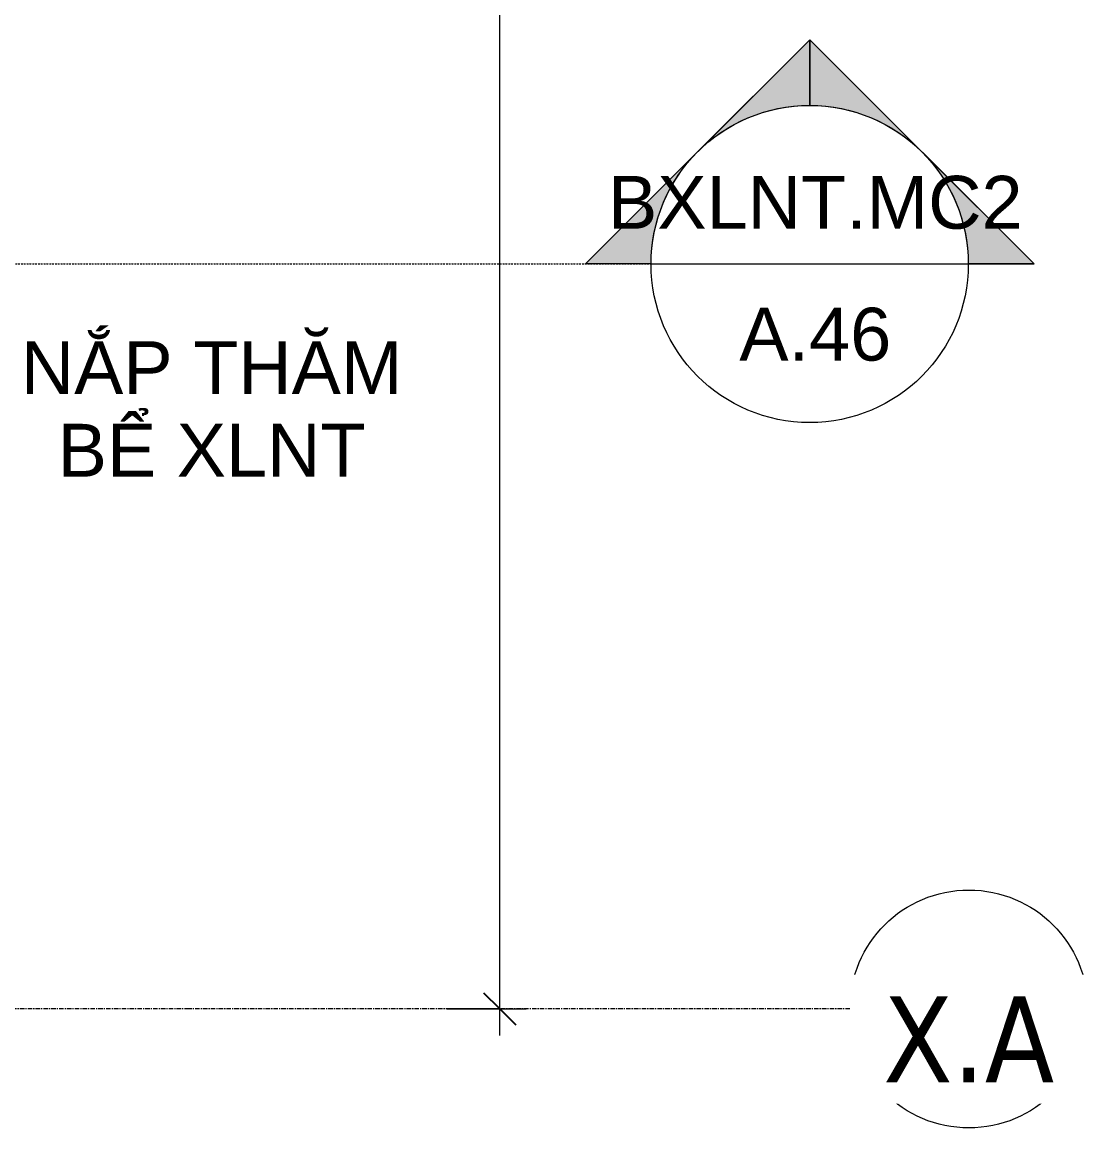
# Model space of a CAD drawing. Header units: millimetres. Extents: x 83532 to 228915, y -7302 to 22802.
# Drawn here: x 127047 to 130076, y 14599 to 17737 of the extents above; entities that cross this region are included whole.
import ezdxf

# ---------------------------------------------------------------- set-up
doc = ezdxf.new("R2010")
doc.units = ezdxf.units.MM
doc.linetypes.add('Dash Dot 3_16_', pattern=[7.9375, 4.7625, -1.5875, 0, -1.5875])
doc.linetypes.add('Grid Line', pattern=[22.225, 12.7, -3.175, 3.175, -3.175])
for name, color, linetype, lineweight in [('A-ANNO-DIMS', 211, 'Continuous', 9), ('A-ANNO-DIMS-75', 211, 'Continuous', 9), ('G-ANNO-SYMB', 111, 'Continuous', 9), ('G-ANNO-SYMB-1', 111, 'Dash Dot 3_16_', 18), ('G-ANNO-TEXT-2', 7, 'Continuous', 9), ('S-GRID-1', 1, 'Grid Line', 9), ('S-GRID-IDEN', 1, 'Continuous', 9)]:
    doc.layers.add(name, color=color, linetype=linetype, lineweight=lineweight)
doc.styles.add('Arial', font='arial.ttf', dxfattribs={"height": 150})
doc.styles.add('Tahoma_B', font='tahomabd.ttf', dxfattribs={"height": 243.75})
doc.styles.add('UTM Avo', font='', dxfattribs={"width": 0.9, "height": 187.5})
doc.styles.get('UTM Avo').set_extended_font_data('UTM Avo')
doc.dimstyles.new('1_Dim_chi_tiet_2_5', dxfattribs={"dimscale": 304.8, "dimtxt": 187.368928, "dimasz": 0.295276, "dimexe": 0.246063, "dimexo": 0.0625, "dimgap": 0.024606, "dimtad": 1, "dimdec": 0, "dimrnd": 5, "dimzin": 0, "dimdsep": 46, "dimtxsty": 'UTM Avo', "dimblk1": 'OBLIQUE', "dimblk2": 'OBLIQUE', "dimsah": 1, "dimcen": 0.09, "dimdle": 0.246063, "dimazin": 0, "dimtfac": 1, "dimtdec": 4, "dimtix": 1, "dimtmove": 0, "dimatfit": 3, "dimfxl": 0.492126, "dimfxlon": 1, "dimtvp": 1, "dimtolj": 1, "dimtzin": 0, "dimarcsym": 2})

# ---------------------------------------------------------------- blocks, each defined once
blk = doc.blocks.new('Section - M_Section Head - Filled-352373-TKCS_BỂ XLNT - MẶT BẰNG NẮP BỂ')
at = {"layer": 'G-ANNO-SYMB'}
h = blk.add_hatch(color=256, dxfattribs=at)
edge = h.paths.add_edge_path()
edge.add_line((-6, 8.485), (-6, 6))
edge.add_arc((-6, 0), 6, 90, 135)
edge.add_line((-10.243, 4.243), (-6, 8.485))
h = blk.add_hatch(color=256, dxfattribs=at)
edge = h.paths.add_edge_path()
edge.add_line((-6, 8.485), (-1.757, 4.243))
edge.add_arc((-6, 0), 6, 45, 90)
edge.add_line((-6, 6), (-6, 8.485))
h = blk.add_hatch(color=256, dxfattribs=at)
edge = h.paths.add_edge_path()
edge.add_line((-14.485, 0), (-10.243, 4.243))
edge.add_arc((-6, 0), 6, 135, 180)
edge.add_line((-12, 0), (-14.485, 0))
h = blk.add_hatch(color=256, dxfattribs=at)
edge = h.paths.add_edge_path()
edge.add_line((2.485, 0), (0, 0))
edge.add_arc((-6, 0), 6, 360, 405)
edge.add_line((-1.757, 4.243), (2.485, 0))
for p, q in [((-6, 8.485), (-14.485, 0)), ((-6, 8.485), (-10.243, 4.243)), ((-6, 8.485), (2.485, 0)), ((-6, 6), (-6, 8.485)), ((-6, 8.485), (-6, 6)), ((-1.757, 4.243), (-6, 8.485)), ((-10.243, 4.243), (-14.485, 0)), ((2.485, 0), (-1.757, 4.243)), ((-14.485, 0), (-12, 0)), ((0, 0), (2.485, 0)), ((-12, 0), (-14.485, 0)), ((0, 0), (2.485, 0))]:
    blk.add_line(p, q, dxfattribs=at)
for start, end in [(360, 180), (90, 135), (45, 90), (135, 180), (360, 45), (180, 360)]:
    blk.add_arc((-6, 0), 6, start, end, dxfattribs=at)
blk = doc.blocks.new('Grid - M_Grid Head - Circle-353313-TKCS_BỂ XLNT - MẶT BẰNG NẮP BỂ')
at = {"layer": 'S-GRID-IDEN'}
blk.add_circle((0, 0), 4.5, dxfattribs=at)
blk = doc.blocks.new('DIMBLOCK58-TKCS_BỂ XLNT - MẶT BẰNG NẮP BỂ')
at = {"layer": 'A-ANNO-DIMS-75'}
for p, q in [((128402, 14861.9), (128402, 21161.9)), ((128252, 21086.9), (128477, 21086.9)), ((128402, 21086.9), (128252, 21086.9)), ((128252, 14936.9), (128477, 14936.9)), ((128402, 14936.9), (128252, 14936.9))]:
    blk.add_line(p, q, dxfattribs=at)
at = {"layer": 'A-ANNO-DIMS-75', "lineweight": 25}
for p, q in [((128402, 21086.9), (128357, 21131.9)), ((128402, 21086.9), (128447, 21041.9)), ((128402, 14936.9), (128357, 14981.9)), ((128402, 14936.9), (128447, 14891.9))]:
    blk.add_line(p, q, dxfattribs=at)
at = {"layer": 'A-ANNO-DIMS-75', "color": 0, "insert": (128158.5, 17755.2), "char_height": 187.5, "width": 616.236, "attachment_point": 1, "rotation": 90, "line_spacing_factor": 1.110334, "style": 'UTM Avo'}
blk.add_mtext('6150', dxfattribs=at)
blk = doc.blocks.new('_Oblique')
at = {"color": 0, "linetype": 'ByBlock', "lineweight": -2}
blk.add_line((-0.5, -0.5), (0.5, 0.5), dxfattribs=at)

msp = doc.modelspace()

# ---------------------------------------------------------------- linework, layer by layer
at = {"layer": 'G-ANNO-SYMB'}
msp.add_line((128831, 17050.7), (129731, 17050.7), dxfattribs=at)
at = {"layer": 'G-ANNO-SYMB-1'}
msp.add_line((109208.8, 17050.7), (128831, 17050.7), dxfattribs=at)
at = {"layer": 'S-GRID-1'}
msp.add_line((127520, 14936.9), (111379.1, 14936.9), dxfattribs=at)

# ---------------------------------------------------------------- block references
at = {"layer": 'G-ANNO-SYMB', "extrusion": (0, 0, -1), "xscale": 74.99999999999996, "yscale": 74.99999999999996, "zscale": 74.99999999999996}
msp.add_blockref('Section - M_Section Head - Filled-352373-TKCS_BỂ XLNT - MẶT BẰNG NẮP BỂ', (-128831, 17050.7), dxfattribs=at)
at = {"layer": 'S-GRID-IDEN', "xscale": 74.99999999999996, "yscale": 74.99999999999996, "zscale": 74.99999999999996, "rotation": 89.99999999999982}
msp.add_blockref('Grid - M_Grid Head - Circle-353313-TKCS_BỂ XLNT - MẶT BẰNG NẮP BỂ', (129732.5, 14936.9), dxfattribs=at)

# ---------------------------------------------------------------- texts
at = {"layer": 'G-ANNO-SYMB', "char_height": 150, "attachment_point": 5, "line_spacing_factor": 0.936439, "style": 'Arial'}
for s, insert, width in [('\\pt952.5,1905,2857.5,3810,4762.5,5715,6667.5,7620,8572.5,9525,10477.5,11430,12382.5,13335,14287.5,15240,16192.5,17145,18097.5,19050,20002.5,20955,21907.5,22860,23812.5,24765,25717.5,26670,27622.5,28575,29527.5,30480;BXLNT.MC2', (129296.9, 17224.7), 1200.75), ('\\pt952.5,1905,2857.5,3810,4762.5,5715,6667.5,7620,8572.5,9525,10477.5,11430,12382.5,13335,14287.5,15240,16192.5,17145,18097.5,19050,20002.5,20955,21907.5,22860,23812.5,24765,25717.5,26670,27622.5,28575,29527.5,30480;A.46', (129296.9, 16850.5), 446.25)]:
    msp.add_mtext(s, dxfattribs=dict(at, insert=insert, width=width))
at = {"layer": 'G-ANNO-TEXT-2', "insert": (127584.4, 16639.3), "char_height": 150, "width": 1117.312, "attachment_point": 5, "line_spacing_factor": 0.936439, "style": 'Arial'}
msp.add_mtext('\\pt952.5,1905,2857.5,3810,4762.5,5715,6667.5,7620,8572.5,9525,10477.5,11430,12382.5,13335,14287.5,15240,16192.5,17145,18097.5,19050,20002.5,20955,21907.5,22860,23812.5,24765,25717.5,26670,27622.5,28575,29527.5,30480;NẮP THĂM\\PBỂ XLNT', dxfattribs=at)

# ---------------------------------------------------------------- dimensions: what is measured, and where the dimension line sits
at = {"layer": 'A-ANNO-DIMS'}
dim = msp.add_linear_dim(base=(128402, 21086.9), p1=(128252, 14936.9), p2=(128252, 21086.9), angle=90, dimstyle='1_Dim_chi_tiet_2_5', override={"dimpost": '<>', "dimfxl": 6150}, dxfattribs=at)
dim.commit()
dim.dimension.update_dxf_attribs({"geometry": 'DIMBLOCK58-TKCS_BỂ XLNT - MẶT BẰNG NẮP BỂ', "text_midpoint": (128297.5, 18011.9)})

# ---------------------------------------------------------------- next in the draw order: texts
at = {"layer": 'S-GRID-IDEN', "insert": (129732.1, 14851), "char_height": 243.75, "width": 565.5, "attachment_point": 5, "line_spacing_factor": 0.996129, "style": 'Tahoma_B', "bg_fill": 3, "box_fill_scale": 1.25, "bg_fill_color": 256, "bg_fill_true_color": 13158600, "bg_fill_transparency": 0}
msp.add_mtext('\\pt952.49944,1904.99888,2857.50075,3810.00019,4762.49962,5714.99906,6667.50094,7620.00037,8572.49981,9524.99925,10477.50113,11430.00056,12382.5,13334.99944,14287.49888,15240.00075,16192.50019,17144.99963,18097.49906,19050.00094,20002.50038,20954.99981,21907.49925,22860.00113,23812.50056,24765,25717.49944,26669.99887,27622.50075,28575.00019,29527.49963,30479.99906;X.A', dxfattribs=at)

# ---------------------------------------------------------------- next in the draw order: linework, layer by layer
at = {"layer": 'S-GRID-1'}
msp.add_line((129395, 14936.9), (127520, 14936.9), dxfattribs=at)

doc.saveas('drawing.dxf')
